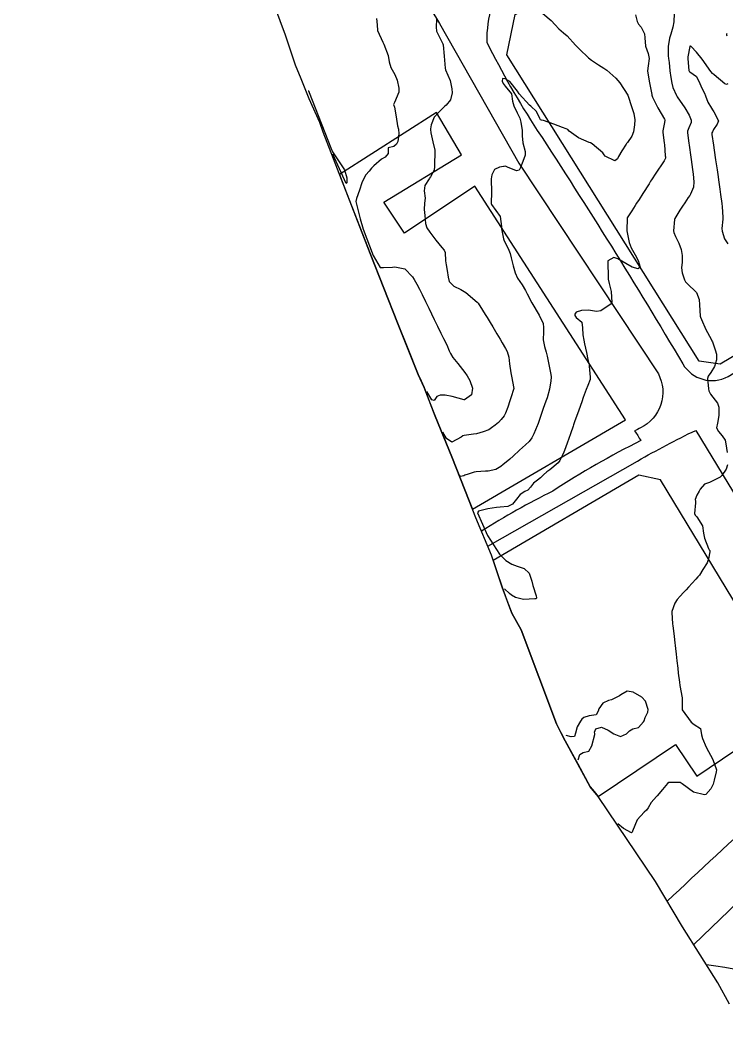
# Model space of a CAD drawing. Header units: metres. Extents: x 292545 to 299085, y 7450245 to 7463078.
# Drawn here: x 295602.1 to 295717.1, y 7458289.3 to 7458453.5 of the extents above; entities that cross this region are included whole.
import ezdxf

# ---------------------------------------------------------------- set-up
doc = ezdxf.new("R2010")
doc.units = ezdxf.units.M
for name, color, linetype in [('Area', 45, 'Continuous'), ('Curvas de Nivel 1m', 11, 'Continuous'), ('Curvas de Nivel 5m', 15, 'Continuous'), ('Edificações', 30, 'Continuous'), ('Vias Primárias', 230, 'Continuous')]:
    doc.layers.add(name, color=color, linetype=linetype)

msp = doc.modelspace()

# ---------------------------------------------------------------- linework, layer by layer
at = {"layer": 'Area'}
msp.add_polyline3d([(295717.59, 7458293.28, 664.21), (295715.69, 7458296.76, 672.4), (295709.92, 7458305.88, 664.29), (295705.5, 7458313.22, 672.34), (295696.18, 7458327.09, 668.36), (295694.91, 7458328.65, 668.37), (295690.82, 7458336.11, 664.82), (295689.39, 7458338.9, 676.5), (295683.64, 7458354.23, 670.18), (295682.11, 7458356.92, 676.8), (295680.54, 7458361.15, 667.95), (295678.82, 7458366.36, 672.98), (295676.29, 7458372.45, 666.14), (295675.18, 7458375.23, 680.39), (295672.37, 7458382.38, 680.24), (295669.63, 7458388.99, 680.08), (295667.88, 7458393.68, 680.13), (295666.87, 7458395.78, 679.97), (295663.54, 7458404.21, 672.23), (295659.06, 7458415.47, 671.87), (295651.43, 7458435.22, 669.5), (295650.9, 7458436.82, 683.33), (295649.16, 7458440.66, 683.22), (295647.85, 7458443.89, 677.84), (295646.94, 7458446.13, 683.62), (295645.28, 7458451.03, 681.32), (295640.41, 7458464.19, 675.6)], dxfattribs=at)
at = {"layer": 'Curvas de Nivel 1m', "flags": 128}
for points, elevation in [([(295687.19, 7458454.56), (295688.55, 7458453.42), (295689.18, 7458452.71), (295689.79, 7458452.02), (295690.55, 7458451.4), (295691.16, 7458450.91), (295692.51, 7458449.37), (295692.81, 7458449.04), (295693.13, 7458448.76), (295694.64, 7458447.34), (295695.11, 7458446.96), (295696.23, 7458446.19), (295697.09, 7458445.64), (295697.58, 7458445.31), (295699.07, 7458444.04), (295699.72, 7458443.28), (295701.04, 7458441.27), (295701.67, 7458439.26), (295701.99, 7458438.24), (295702.15, 7458437.25), (295702.12, 7458436.39), (295701.96, 7458435.26), (295701.67, 7458434.55), (295700.95, 7458433.55), (295700.82, 7458433.39), (295700.73, 7458433.27), (295700.03, 7458432.18), (295699.52, 7458431.28), (295699.31, 7458430.89), (295698.91, 7458430.57), (295697.34, 7458431.31), (295697.14, 7458431.53), (295696.93, 7458431.84), (295695.23, 7458433.34), (295694.94, 7458433.48), (295694.74, 7458433.55), (295692.96, 7458434.31), (295691.49, 7458435.38), (295691.23, 7458435.64), (295690.98, 7458435.79), (295690.38, 7458436), (295688.98, 7458436.53), (295687.28, 7458437.14), (295686.99, 7458437.2), (295686.8, 7458437.24), (295686.69, 7458437.43), (295686.17, 7458438.61), (295685.24, 7458439.46), (295685.02, 7458439.64), (295683.34, 7458441.48), (295683.05, 7458441.88), (295681.79, 7458443.49), (295681.07, 7458443.92), (295680.62, 7458443.95), (295680.56, 7458443.51), (295680.71, 7458443.16), (295681.05, 7458442.69), (295682.06, 7458441.49), (295682.22, 7458440.29), (295682.44, 7458439.49), (295683, 7458438.35), (295683.42, 7458437.48), (295683.61, 7458436.85), (295683.79, 7458435.47), (295683.8, 7458434.63), (295683.94, 7458433.47), (295684.3, 7458432.09), (295684.32, 7458431.47), (295683.94, 7458430.45), (295683.57, 7458429.47), (295683.31, 7458429.06), (295682.89, 7458428.91), (295681.44, 7458429.5), (295681.08, 7458429.68), (295680.9, 7458429.66), (295680.79, 7458429.63), (295680.13, 7458429.52), (295679.29, 7458429.13), (295678.88, 7458428.3), (295678.77, 7458427.63), (295678.77, 7458427.53), (295678.85, 7458425.53), (295678.76, 7458423.59), (295678.77, 7458423.53), (295678.82, 7458423.46), (295680.21, 7458421.52), (295680.43, 7458419.87), (295680.43, 7458419.51), (295680.76, 7458417.85), (295680.89, 7458417.51), (295681.55, 7458416.3), (295681.87, 7458415.49), (295682.03, 7458414.79), (295682.33, 7458413.49), (295682.7, 7458412.3), (295683.08, 7458411.48), (295683.79, 7458410.36), (295684.36, 7458409.46), (295684.65, 7458408.91), (295685.4, 7458407.45), (295686.61, 7458405.44), (295687.23, 7458404.06), (295687.3, 7458403.43), (295687.27, 7458402.74), (295687.23, 7458401.43), (295687.44, 7458400.31), (295687.72, 7458399.42), (295687.89, 7458398.77), (295688.17, 7458397.42), (295688.5, 7458395.75), (295688.55, 7458395.41), (295688.55, 7458395.35), (295688.49, 7458394.74), (295688.28, 7458393.41), (295687.88, 7458391.99), (295687.68, 7458391.42), (295687.25, 7458390.25), (295686.96, 7458389.43), (295686.41, 7458387.81), (295686.32, 7458387.53), (295686.28, 7458387.44), (295685.74, 7458386.09), (295685.41, 7458385.45), (295684.96, 7458384.87), (295684.36, 7458384.33), (295683.38, 7458383.47), (295682.34, 7458382.46), (295681.83, 7458382), (295681.2, 7458381.5), (295680.72, 7458381.11), (295680.32, 7458380.78), (295679.51, 7458380.32), (295678.31, 7458380.04), (295677.84, 7458380.01), (295676.31, 7458379.95), (295675.98, 7458379.89), (295675.04, 7458379.57), (295674.49, 7458379.38), (295674.3, 7458379.29), (295673.77, 7458379.19), (295673.56, 7458379.45)], 667), ([(295702.27, 7458454.33), (295702.55, 7458453.25), (295702.76, 7458452.82), (295703.17, 7458452.31), (295703.75, 7458451.23), (295703.8, 7458450.59), (295703.9, 7458449.23), (295704.3, 7458448.05), (295704.48, 7458447.23), (295704.31, 7458446.02), (295704.24, 7458445.23), (295704.43, 7458443.86), (295704.56, 7458443.23), (295704.91, 7458441.36), (295704.94, 7458441.22), (295705.04, 7458440.94), (295705.88, 7458439.21), (295706.99, 7458437.34), (295707.05, 7458437.25), (295707.06, 7458437.2), (295706.99, 7458436.77), (295706.72, 7458435.46), (295706.71, 7458435.2), (295706.95, 7458433.45), (295706.97, 7458433.2), (295707.11, 7458431.39), (295707.13, 7458431.2), (295707.12, 7458431), (295706.91, 7458430.58), (295706.37, 7458429.74), (295706.01, 7458429.21), (295705.56, 7458428.54), (295704.88, 7458427.47), (295704.72, 7458427.22), (295704.48, 7458426.83), (295703.47, 7458425.24), (295702.84, 7458424.25), (295702.45, 7458423.64), (295702.21, 7458423.26), (295701.66, 7458422.42), (295700.91, 7458421.27), (295700.88, 7458421.19), (295700.87, 7458419.27), (295700.87, 7458419.18), (295701.23, 7458417.27), (295701.58, 7458416.42), (295702.23, 7458415.26), (295702.72, 7458414.35), (295703.02, 7458413.25), (295702.7, 7458412.96), (295701.7, 7458413.26), (295700.71, 7458413.86), (295699.39, 7458414.62), (295698.73, 7458414.84), (295697.75, 7458414.28), (295697.74, 7458413.3), (295697.79, 7458412.4), (295697.81, 7458411.3), (295697.97, 7458410.6), (295698.28, 7458409.3), (295698.43, 7458407.5), (295698.31, 7458407.29), (295696.62, 7458406.15), (295695.89, 7458406.05), (295694.62, 7458406.23), (295693.47, 7458406.21), (295692.62, 7458405.93), (295692.41, 7458405.57), (295692.41, 7458405.37), (295692.61, 7458405.04), (295693.53, 7458404.29), (295693.65, 7458403.35), (295693.69, 7458402.24), (295693.86, 7458401.35), (295693.98, 7458400.77), (295694.28, 7458399.34), (295694.53, 7458398.2), (295694.7, 7458397.34), (295694.74, 7458397.11), (295694.9, 7458395.34), (295694.86, 7458394.97), (295694.48, 7458394), (295694.23, 7458393.34), (295693.76, 7458392.05), (295693.51, 7458391.35), (295693.04, 7458389.97), (295692.83, 7458389.36), (295692.41, 7458388.21), (295692.19, 7458387.59), (295692.11, 7458387.37), (295691.67, 7458386.09), (295691.43, 7458385.38), (295691.15, 7458384.6), (295690.71, 7458383.39), (295690.6, 7458383.13), (295690.34, 7458382.52), (295689.97, 7458381.75), (295689.69, 7458381.4), (295688.31, 7458380.27), (295687.83, 7458379.91), (295687.29, 7458379.43), (295686.78, 7458378.95), (295686.29, 7458378.57), (295685.68, 7458378.06), (295685.19, 7458377.45), (295684.76, 7458376.97), (295684.27, 7458376.72), (295683.5, 7458376.24), (295682.89, 7458375.48), (295682.24, 7458374.66), (295681.47, 7458374.27), (295680.24, 7458374.16), (295679.63, 7458374.12), (295678.24, 7458373.92), (295676.69, 7458373.55), (295676.53, 7458373.26), (295678.18, 7458369.54), (295680.15, 7458366.52), (295681.15, 7458365.5), (295682.13, 7458364.92), (295683.02, 7458364.59), (295684.12, 7458364.21), (295684.95, 7458363.45), (295685.41, 7458362.13), (295685.55, 7458361.45), (295686.07, 7458359.76), (295686.17, 7458359.44), (295686.16, 7458359.34), (295686.06, 7458359.27), (295685.87, 7458359.25), (295684.06, 7458359.12), (295682.72, 7458359.48), (295682.07, 7458359.86), (295681.77, 7458360.1), (295680.95, 7458360.88)], 666), ([(295660.12, 7458453.75), (295660.21, 7458452.72), (295660.27, 7458451.75), (295661.13, 7458449.86), (295661.21, 7458449.74), (295661.32, 7458449.55), (295662.01, 7458447.73), (295662.15, 7458446.68), (295662.46, 7458445.73), (295663.08, 7458444.6), (295663.46, 7458443.71), (295663.74, 7458442.4), (295663.72, 7458441.71), (295663.03, 7458440.04), (295662.91, 7458439.84), (295662.89, 7458439.72), (295663.02, 7458439.27), (295663.31, 7458437.72), (295663.53, 7458436.27), (295663.68, 7458435.71), (295663.74, 7458434.93), (295663.57, 7458433.71), (295663.38, 7458433.28), (295662.93, 7458432.89), (295661.98, 7458432.68), (295661.99, 7458431.73), (295661.51, 7458431.14), (295660.91, 7458430.84), (295659.69, 7458429.76), (295659.32, 7458429.34), (295658.89, 7458428.88), (295658.39, 7458428.26), (295658.08, 7458427.78), (295657.7, 7458426.95), (295657.33, 7458425.79), (295656.84, 7458424.45), (295656.75, 7458423.96), (295656.83, 7458423.52), (295657.31, 7458421.78), (295657.46, 7458421.12), (295657.96, 7458419.41), (295659.58, 7458415.17), (295660.7, 7458413.21), (295661.25, 7458413.19), (295662.71, 7458413.27), (295663.11, 7458413.32), (295664.7, 7458412.98), (295665.98, 7458411.68), (295666.25, 7458411.24), (295666.67, 7458410.46), (295667.08, 7458409.67), (295667.52, 7458408.79), (295668.09, 7458407.66), (295668.63, 7458406.55), (295669.06, 7458405.65), (295669.49, 7458404.75), (295670.03, 7458403.64), (295670.58, 7458402.5), (295671.03, 7458401.62), (295671.54, 7458400.6), (295671.95, 7458399.61), (295672.13, 7458399.19), (295672.53, 7458398.52), (295673.32, 7458397.59), (295674.5, 7458396.1), (295674.84, 7458395.58), (295675.28, 7458394.78), (295675.73, 7458393.57), (295675.57, 7458392.45), (295674.44, 7458391.66), (295674.35, 7458391.67), (295672.45, 7458392.2), (295671.27, 7458392.43), (295670.46, 7458392.39), (295669.91, 7458392.18), (295669.49, 7458391.56), (295669.11, 7458391.65), (295668.32, 7458393.01)], 669), ([(295669.86, 7458453.64), (295669.83, 7458452.3), (295669.9, 7458451.64), (295670.61, 7458450.16), (295670.88, 7458449.62), (295670.94, 7458449.43), (295671.11, 7458447.62), (295671.26, 7458445.62), (295671.35, 7458445.36), (295672.11, 7458443.61), (295672.39, 7458442.27), (295672.41, 7458441.61), (295672.16, 7458440.48), (295671.47, 7458439.62), (295671.21, 7458439.43), (295671.02, 7458439.25), (295670.21, 7458438.42), (295669.51, 7458437.64), (295668.98, 7458436.43), (295668.87, 7458435.75), (295668.87, 7458435.65), (295668.96, 7458435.1), (295669.25, 7458433.65), (295669.58, 7458432.29), (295669.62, 7458431.64), (295669.53, 7458430.27), (295669.56, 7458429.64), (295669.5, 7458429.03), (295668.88, 7458427.94), (295668.76, 7458427.76), (295668.68, 7458427.65), (295667.96, 7458426.56), (295667.88, 7458425.66), (295668.01, 7458424.49), (295667.9, 7458423.66), (295667.84, 7458422.64), (295668, 7458421.66), (295668.1, 7458420.35), (295668.31, 7458419.65), (295668.77, 7458418.97), (295669.74, 7458417.64), (295670.74, 7458416.43), (295671.14, 7458416.02), (295671.28, 7458415.62), (295671.35, 7458414.25), (295671.43, 7458413.62), (295671.62, 7458412.69), (295671.76, 7458411.61), (295671.96, 7458410.9), (295672.67, 7458410.16), (295673.81, 7458409.59), (295674.66, 7458409.1), (295676.49, 7458407.56), (295676.63, 7458407.38), (295677.34, 7458406.27), (295677.8, 7458405.54), (295678.11, 7458405.04), (295678.6, 7458404.24), (295679.03, 7458403.53), (295679.68, 7458402.41), (295680.21, 7458401.51), (295680.56, 7458400.94), (295681.08, 7458400.03), (295681.37, 7458399.5), (295681.63, 7458398.59), (295681.75, 7458397.5), (295681.96, 7458396.04), (295682.06, 7458395.49), (295682.47, 7458393.49), (295681.98, 7458391.97), (295681.83, 7458391.5), (295681.48, 7458390.46), (295681.13, 7458389.5), (295680.89, 7458389.03), (295680.41, 7458388.45), (295679.94, 7458387.98), (295679.4, 7458387.52), (295678.84, 7458387.08), (295678.39, 7458386.79), (295677.49, 7458386.44), (295676.38, 7458386.14), (295675.9, 7458386.04), (295674.38, 7458385.83), (295674.18, 7458385.78), (295673.87, 7458385.58), (295672.36, 7458384.74), (295671.5, 7458385.38), (295670.88, 7458386.38)], 668), ([(295717.16, 7458451.29), (295717.07, 7458451.17), (295717.07, 7458451.08), (295717.15, 7458450.88)], 664), ([(295717.29, 7458443.08), (295717.06, 7458442.96), (295716.8, 7458443.08), (295715.08, 7458444.58), (295714.77, 7458444.79), (295714.53, 7458445.11), (295713.11, 7458447.12), (295712.21, 7458448.22), (295711.35, 7458449.15), (295711.23, 7458449.24), (295711.13, 7458449.24), (295711.1, 7458449.18), (295711.1, 7458449.15), (295710.8, 7458447.47), (295710.78, 7458447.15), (295710.97, 7458445.26), (295711, 7458445.15), (295711.08, 7458445.03), (295712.2, 7458444.26), (295712.76, 7458443.13), (295713.06, 7458442.39), (295713.51, 7458441.59), (295713.64, 7458441.12), (295714.04, 7458440.1), (295714.63, 7458439.11), (295714.77, 7458438.87), (295715.01, 7458438.51), (295715.75, 7458437.09), (295715.57, 7458436.51), (295714.97, 7458435.63), (295714.78, 7458435.29), (295714.71, 7458435.1), (295714.71, 7458434.86), (295714.94, 7458433.1), (295715.24, 7458431.1), (295715.3, 7458430.72), (295715.53, 7458429.09), (295715.65, 7458428.33), (295715.83, 7458427.09), (295715.98, 7458425.97), (295716.1, 7458425.09), (295716.3, 7458423.62), (295716.36, 7458423.08), (295716.49, 7458421.4), (295716.48, 7458421.08), (295716.31, 7458419.55), (295716.35, 7458419.08), (295716.76, 7458417.85), (295717.28, 7458417.07)], 664)]:
    msp.add_lwpolyline(points, dxfattribs=dict(at, elevation=elevation))
at = {"layer": 'Curvas de Nivel 5m', "flags": 128}
for points, elevation in [([(295708.57, 7458454.55), (295708.49, 7458453.18), (295708.32, 7458452.33), (295708, 7458451.19), (295707.81, 7458450.54), (295707.56, 7458449.19), (295707.6, 7458447.67), (295707.65, 7458447.19), (295707.72, 7458446.58), (295707.87, 7458445.19), (295708.01, 7458444.12), (295708.17, 7458443.18), (295708.36, 7458442.49), (295708.94, 7458441.17), (295709.04, 7458440.99), (295710.29, 7458439.16), (295711, 7458437.99), (295711.35, 7458437.15), (295711.32, 7458436.81), (295710.97, 7458435.94), (295710.75, 7458435.37), (295710.72, 7458435.15), (295710.95, 7458433.4), (295710.98, 7458433.15), (295710.99, 7458433.1), (295711.25, 7458431.15), (295711.3, 7458430.77), (295711.53, 7458429.14), (295711.63, 7458428.4), (295711.77, 7458427.14), (295711.72, 7458426.29), (295711.24, 7458425.15), (295711.08, 7458424.91), (295710.84, 7458424.56), (295710.27, 7458423.72), (295709.9, 7458423.16), (295709.48, 7458422.5), (295708.81, 7458421.42), (295708.67, 7458421.17), (295708.63, 7458421), (295708.46, 7458419.17), (295708.5, 7458418.9), (295708.76, 7458418.26), (295709.3, 7458417.16), (295709.71, 7458416.13), (295709.85, 7458415.16), (295709.84, 7458414.04), (295709.76, 7458413.16), (295709.86, 7458412.33), (295710.25, 7458411.16), (295710.4, 7458410.87), (295710.68, 7458410.59), (295712.18, 7458409.13), (295712.65, 7458407.96), (295712.7, 7458407.13), (295712.78, 7458405.29), (295712.82, 7458405.13), (295712.98, 7458404.75), (295713.71, 7458403.12), (295714.57, 7458401.5), (295714.71, 7458401.25), (295714.77, 7458401.11), (295715.24, 7458399.79), (295715.43, 7458399.1), (295715.45, 7458398.17), (295715.14, 7458397.1), (295714.5, 7458396.09), (295714.09, 7458395.52), (295713.97, 7458395.12), (295714.13, 7458393.46), (295714.21, 7458393.11), (295714.46, 7458392.55), (295715.61, 7458391.09), (295715.82, 7458390.47), (295715.83, 7458389.09), (295715.63, 7458387.87), (295715.45, 7458387.09), (295715.77, 7458386.47), (295716.38, 7458385.8), (295716.84, 7458385.08), (295716.97, 7458384.47), (295717.19, 7458383.07)], 665), ([(295649.01, 7458441.95), (295649.04, 7458441.93), (295649.08, 7458441.88), (295649.09, 7458441.83), (295649.13, 7458441.7), (295652.65, 7458432.68), (295652.93, 7458432.04), (295653.06, 7458431.84), (295653.39, 7458431.36), (295654.89, 7458429.08), (295655.3, 7458427.81), (295655.27, 7458427.4), (295655.27, 7458427), (295655.17, 7458426.88), (295653, 7458431.62)], 670), ([(295717.23, 7458381.07), (295717.04, 7458380.35), (295716.31, 7458379.32), (295716.02, 7458379.08), (295714.29, 7458378.2), (295713.5, 7458377.91), (295712.8, 7458377.12), (295712.64, 7458376.76), (295712.27, 7458376.11), (295711.98, 7458375.41), (295712.01, 7458375.13), (295712.02, 7458374.9), (295711.87, 7458373.14), (295711.98, 7458372.88), (295712.23, 7458372.62), (295713.15, 7458371.12), (295713.34, 7458369.97), (295713.5, 7458369.12), (295714.17, 7458367.43), (295714.28, 7458367.23), (295714.34, 7458367.11), (295714.37, 7458366.9), (295714.14, 7458365.79), (295713.98, 7458365.27), (295713.91, 7458365.11), (295713.22, 7458364.03), (295712.67, 7458363.12), (295712.43, 7458362.81), (295712.11, 7458362.46), (295710.88, 7458361.15), (295710.5, 7458360.74), (295710.08, 7458360.28), (295709.55, 7458359.69), (295709.06, 7458359.17), (295708.67, 7458358.56), (295708.2, 7458357.18), (295708.19, 7458357.03), (295708.3, 7458355.18), (295708.33, 7458354.86), (295708.53, 7458353.17), (295708.6, 7458352.56), (295708.77, 7458351.17), (295708.88, 7458350.25), (295709.01, 7458349.17), (295709.15, 7458347.95), (295709.23, 7458347.17), (295709.41, 7458345.67), (295709.49, 7458345.16), (295709.87, 7458343.16), (295709.85, 7458341.16), (295711.31, 7458339.15), (295711.82, 7458338.77), (295712.82, 7458338.13), (295713.02, 7458337.12), (295713.19, 7458336.51), (295713.78, 7458335.11), (295714.86, 7458333.1), (295715.44, 7458331.39), (295715.42, 7458331.09), (295715.06, 7458329.75), (295714.9, 7458329.1), (295714.5, 7458328.3), (295713.69, 7458327.41), (295713.48, 7458327.32), (295711.69, 7458327.76), (295709.84, 7458329.16), (295709.71, 7458329.27), (295709.51, 7458329.37), (295707.71, 7458329.33), (295707.46, 7458329.18), (295706.68, 7458328.21), (295705.81, 7458327.21), (295705.68, 7458327.08), (295704.81, 7458326.08), (295704.31, 7458325.22), (295704.03, 7458324.85), (295703.65, 7458324.54), (295702.51, 7458323.25), (295701.79, 7458321.43), (295701.73, 7458321.26), (295701.61, 7458321.14), (295700.33, 7458321.85), (295699.39, 7458322.64)], 665), ([(295692.91, 7458333.04), (295693.19, 7458333.93), (295693.77, 7458334.24), (295694.66, 7458334.45), (295695.16, 7458335.34), (295695.64, 7458337.16), (295695.64, 7458337.32), (295695.59, 7458337.54), (295695.81, 7458338.08), (295696.74, 7458338.38), (295697.81, 7458337.9), (295698.72, 7458337.29), (295699.8, 7458336.82), (295700.79, 7458337.27), (295701.3, 7458337.77), (295701.82, 7458338.08), (295702.74, 7458338.32), (295703.58, 7458339.23), (295703.65, 7458339.41), (295703.83, 7458339.95), (295704.25, 7458340.82), (295704.33, 7458341.23), (295703.87, 7458342.58), (295703.27, 7458343.24), (295701.89, 7458344.06), (295700.92, 7458344.23), (295699.88, 7458343.64), (295699.68, 7458343.48), (295699.36, 7458343.29), (295698.33, 7458342.83), (295697.87, 7458342.72), (295696.92, 7458342.25), (295696.31, 7458341.32), (295696.19, 7458340.98), (295695.84, 7458340.39), (295694.73, 7458340.23), (295693.84, 7458339.95), (295693.51, 7458339.68), (295693.29, 7458339.36), (295692.78, 7458338.4), (295692.51, 7458337.36), (295692.33, 7458336.83), (295691.8, 7458336.8), (295690.98, 7458337.02)], 665)]:
    msp.add_lwpolyline(points, dxfattribs=dict(at, elevation=elevation))
at = {"layer": 'Edificações'}
msp.add_lwpolyline([(295712.61, 7458397.96), (295681.31, 7458447.83), (295682.67, 7458454.39), (295725.08, 7458481.49), (295728.7, 7458480.48), (295761.35, 7458427.33), (295760.55, 7458423.82), (295716.02, 7458397.43)], close=True, dxfattribs=at)
for points, elevation in [([(295675.73, 7458373.84), (295700.64, 7458388.37), (295676.11, 7458426.42), (295664.69, 7458418.76), (295661.28, 7458423.84), (295673.93, 7458431.54), (295669.88, 7458438.41), (295654.09, 7458428.33), (295655.25, 7458425.34), (295659.06, 7458415.47), (295661.3, 7458409.84), (295663.54, 7458404.21), (295665.21, 7458400), (295666.87, 7458395.78), (295667.38, 7458394.73), (295667.88, 7458393.68), (295668.76, 7458391.34), (295669.63, 7458388.99), (295671, 7458385.69), (295672.37, 7458382.38), (295673.78, 7458378.81), (295675.18, 7458375.23)], 673.27), ([(295696.18, 7458327.09), (295708.78, 7458335.56), (295712.24, 7458330.41), (295728.81, 7458341.55), (295706.33, 7458378.6), (295702.78, 7458379.41), (295679.1, 7458365.51), (295679.7, 7458363.71), (295680.54, 7458361.15), (295681.33, 7458359.03), (295682.11, 7458356.92), (295682.87, 7458355.58), (295683.64, 7458354.23), (295686.51, 7458346.57), (295689.39, 7458338.9), (295690.1, 7458337.51), (295690.82, 7458336.11), (295692.86, 7458332.38), (295694.91, 7458328.65), (295695.54, 7458327.87)], 668.36)]:
    msp.add_lwpolyline(points, close=True, dxfattribs=dict(at, elevation=elevation))
at = {"layer": 'Vias Primárias'}
for points, elevation in [([(295602.11, 7458560.35), (295605.68, 7458555.65), (295608.14, 7458555.04), (295638.87, 7458503.9), (295651.26, 7458484.54), (295670.35, 7458452.9), (295683.3, 7458430.18), (295705.98, 7458395.89, -0.419498), (295703.09, 7458387.08, 0.006542), (295702.11, 7458386.6, -0.030105), (295703.12, 7458385.01, 0.027755), (295688.81, 7458376.8, 0.026331), (295677.2, 7458370.26, 26.441794)], 667.86), ([(295678.22, 7458367.82), (295702.6, 7458381.69, -0.01593), (295712.06, 7458386.68), (295736.45, 7458346.54, -0.392505), (295734.01, 7458334.67, -0.022941), (295723.32, 7458324.92, -0.001107), (295707.42, 7458310.04, -9.762235)], 671.34), ([(295711.75, 7458302.98), (295730.39, 7458320.88), (295728.41, 7458321.75, -0.409155), (295745.37, 7458322.81, -0.008246), (295763.21, 7458295.63, -0.759655), (295760.42, 7458289.29, 0.035699), (295713.84, 7458299.68, 1.662078)], 666.87)]:
    msp.add_lwpolyline(points, format="xyb", dxfattribs=dict(at, elevation=elevation))
msp.add_lwpolyline([(295717.33, 7458395.45), (295761.57, 7458422.54, 0.198438), (295763.45, 7458427.23, -0.023497), (295761.94, 7458433.26, -0.028643), (295758.17, 7458439.45), (295732.25, 7458481.29, 0.058505), (295729.06, 7458482.86, 0.362562), (295721.81, 7458484.14), (295720.96, 7458485.54), (295681.27, 7458461.14, 0.142826), (295678.04, 7458449.9, 0.029917), (295686.28, 7458435.51, -0.011357), (295709.96, 7458397.5, 0.402822)], format="xyb", close=True, dxfattribs=at)

doc.saveas('drawing.dxf')
